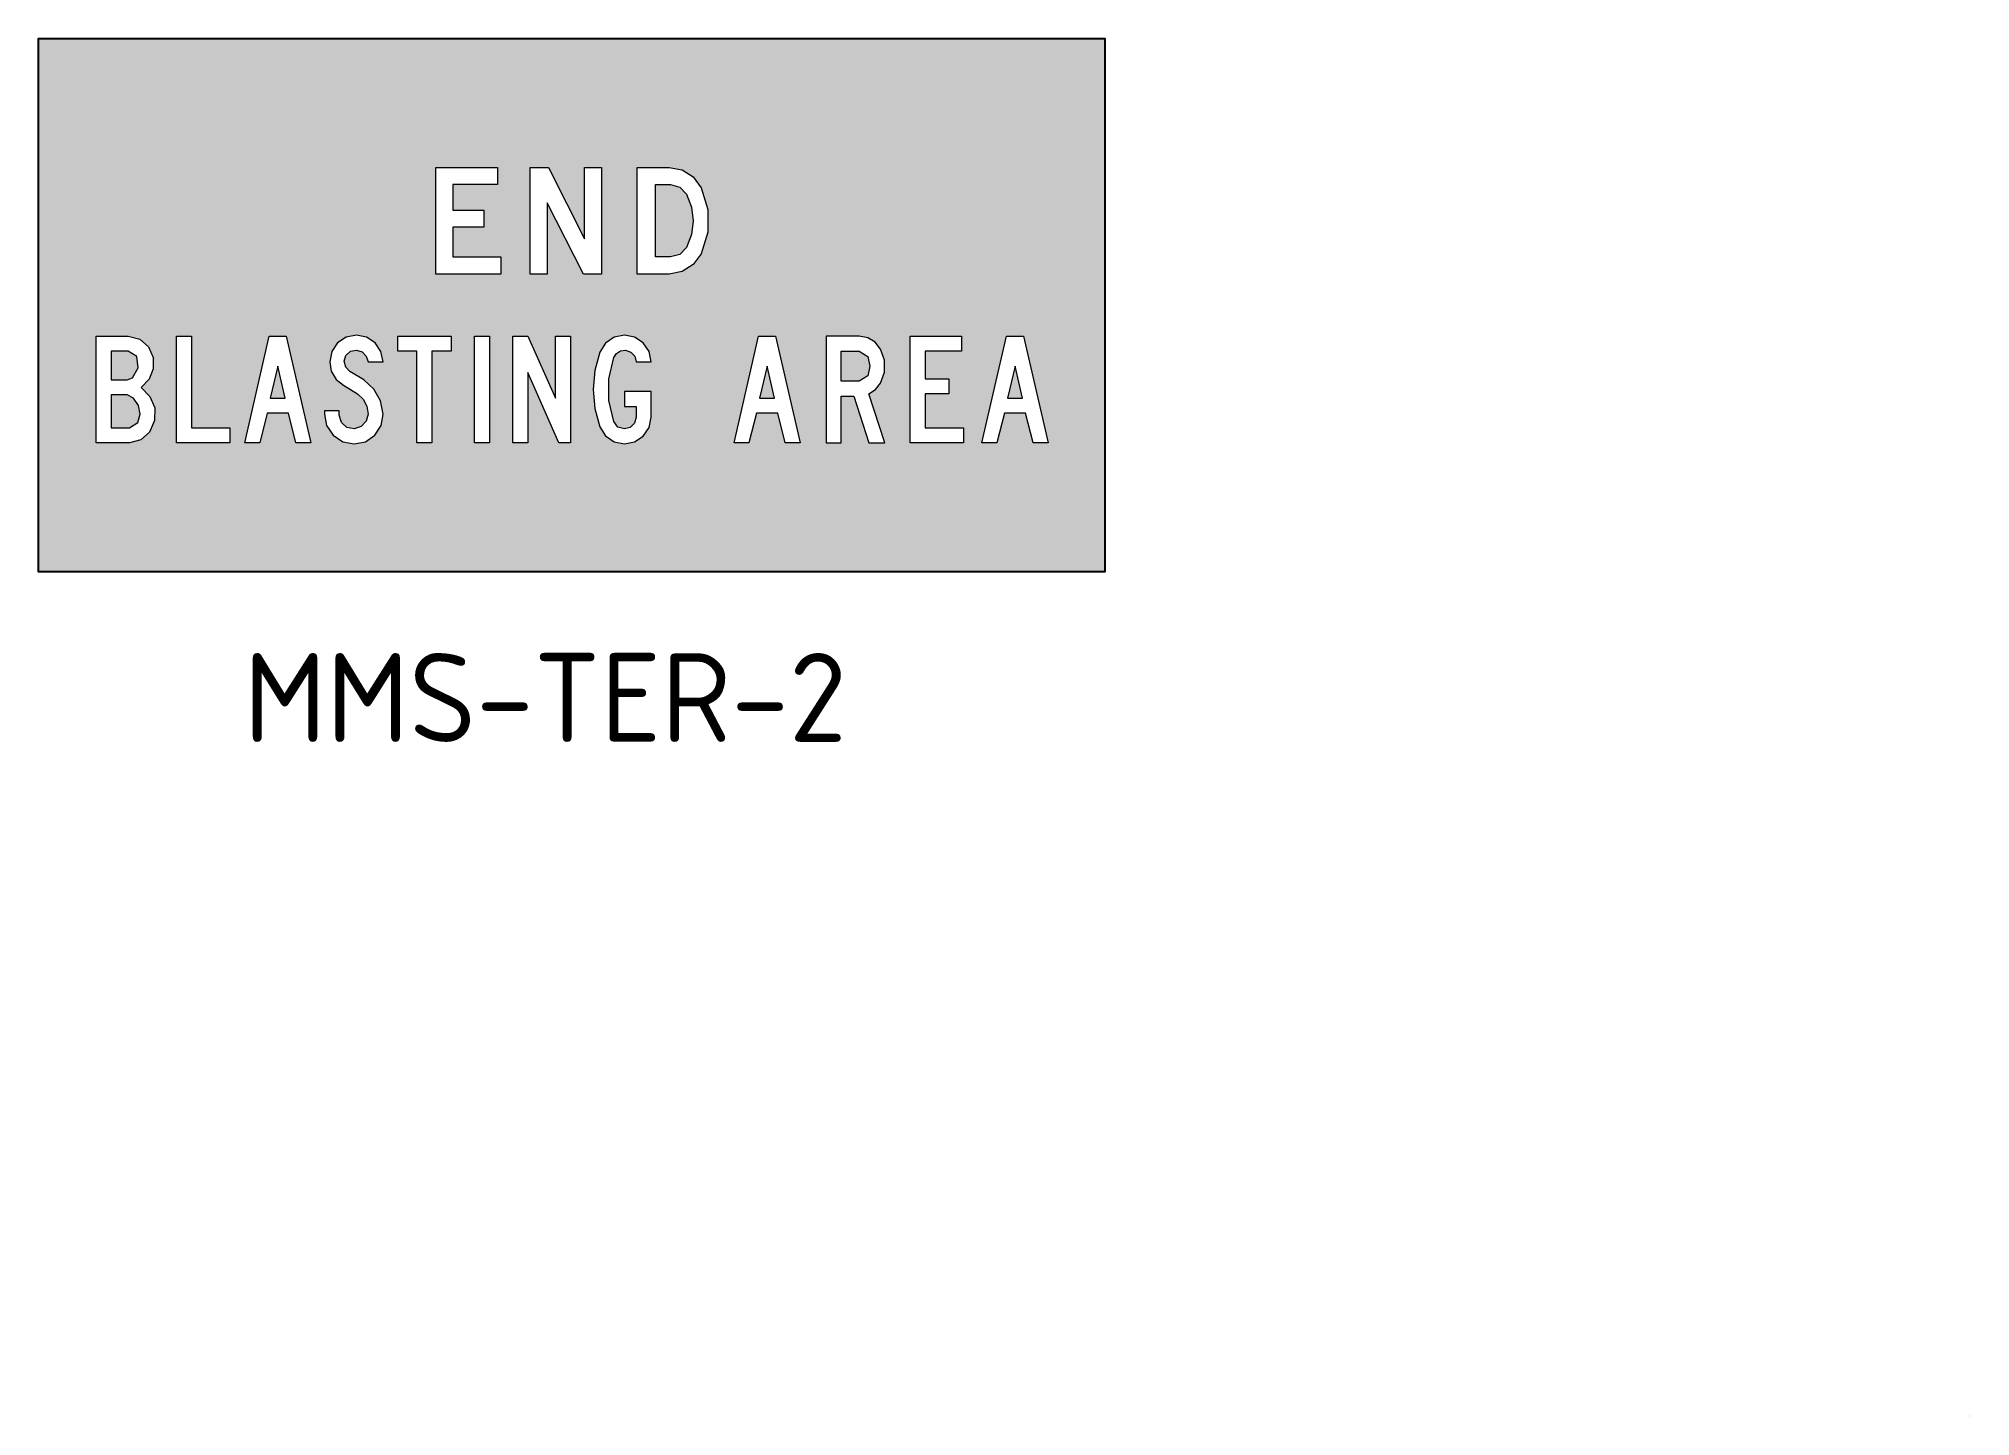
# Model space of a CAD drawing. Extents: x 142 to 359, y 73 to 228.
import ezdxf

# ---------------------------------------------------------------- set-up
doc = ezdxf.new("R2010")
doc.units = 0
for name, color, linetype in [('L25', 1, 'CONTINUOUS'), ('red', 10, 'CONTINUOUS'), ('TBLK18', 4, 'CONTINUOUS')]:
    doc.layers.add(name, color=color, linetype=linetype)
doc.styles.add('ISO', font='iso3098b.shx')

msp = doc.modelspace()

# ---------------------------------------------------------------- hatches: boundary and pattern name
at = {"layer": 'red'}
h = msp.add_hatch(color=256, dxfattribs=at)
h.paths.add_polyline_path([(262, 228.19), (202, 228.19), (142, 228.19), (142, 168.19), (202, 168.19), (262, 168.19)])
h.paths.add_polyline_path([(169.87, 194.7), (172.63, 182.69), (170.96, 182.69), (170.11, 186.05), (167.71, 186.05), (166.88, 182.69), (165.2, 182.69), (167.96, 194.7)], flags=16)
h.paths.add_polyline_path([(176.61, 194.59), (177.76, 194.82), (178.91, 194.59), (179.89, 193.94), (180.53, 192.97), (180.76, 191.82), (179.08, 191.82), (178.87, 192.45), (178.4, 192.93), (177.76, 193.14), (177.09, 193), (176.59, 192.54), (176.39, 191.88), (176.56, 191.22), (177.04, 190.74), (178.6, 189.78), (179.72, 188.75), (180.47, 187.42), (180.76, 185.94), (180.55, 184.66), (179.85, 183.57), (178.79, 182.83), (177.52, 182.58), (176.23, 182.83), (175.14, 183.55), (174.41, 184.64), (174.16, 185.94), (174.16, 186.29), (175.84, 186.29), (175.84, 185.82), (176.07, 185), (176.69, 184.42), (177.52, 184.26), (178.31, 184.52), (178.87, 185.13), (179.08, 185.94), (178.94, 186.82), (178.52, 187.61), (177.88, 188.22), (176.32, 189.18), (175.49, 189.84), (174.94, 190.77), (174.76, 191.82), (174.99, 192.97), (175.63, 193.94)], flags=16)
h.paths.add_polyline_path([(168.92, 191.33), (169.75, 187.74), (168.07, 187.74)], flags=0)
h.paths.add_polyline_path([(159.21, 194.7), (159.21, 184.37), (163.53, 184.37), (163.53, 182.69), (157.53, 182.69), (157.53, 194.7)], flags=16)
h.paths.add_polyline_path([(182.42, 194.7), (188.42, 194.7), (188.42, 193.01), (186.26, 193.01), (186.26, 182.69), (184.58, 182.69), (184.58, 193.01), (182.42, 193.01)], flags=16)
h.paths.add_polyline_path([(186.69, 213.69), (193.65, 213.69), (193.65, 211.77), (188.61, 211.77), (188.61, 208.9), (192.09, 208.9), (192.09, 206.98), (188.61, 206.98), (188.61, 203.62), (194.01, 203.62), (194.01, 201.7), (186.69, 201.7)], flags=16)
h.paths.add_polyline_path([(154.37, 193.5), (154.88, 192.32), (154.9, 191.04), (154.43, 189.85), (153.53, 188.93), (154.53, 187.93), (155.06, 186.62), (155.05, 185.2), (154.49, 183.9), (153.5, 183.02), (152.21, 182.69), (148.49, 182.69), (148.49, 194.7), (152.09, 194.7), (153.38, 194.38)], flags=16)
h.paths.add_polyline_path([(153.05, 192.42), (153.22, 191.13), (152.57, 190.01), (151.97, 189.78), (150.17, 189.78), (150.17, 193.01), (152.09, 193.01)], flags=0)
h.paths.add_polyline_path([(152.69, 187.74), (153.24, 186.91), (153.41, 185.94), (153.17, 184.97), (152.21, 184.37), (150.17, 184.37), (150.17, 188.1), (151.97, 188.1)], flags=0)
h.paths.add_polyline_path([(191.06, 194.7), (192.74, 194.7), (192.74, 182.69), (191.06, 182.69)], flags=16)
h.paths.add_polyline_path([(195.38, 194.7), (197.06, 194.7), (200.17, 187.74), (200.17, 194.7), (201.85, 194.7), (201.85, 182.69), (200.53, 182.69), (197.06, 190.61), (197.06, 182.69), (195.38, 182.69)], flags=16)
h.paths.add_polyline_path([(197.33, 213.69), (199.37, 213.69), (203.45, 205.66), (203.45, 213.69), (205.36, 213.69), (205.36, 201.7), (203.32, 201.7), (199.25, 209.73), (199.25, 201.7), (197.33, 201.7)], flags=16)
h.paths.add_polyline_path([(205.16, 192.89), (205.79, 193.9), (206.76, 194.58), (207.93, 194.82), (209.07, 194.59), (210.04, 193.94), (210.7, 192.97), (210.92, 191.82), (209.24, 191.82), (209.08, 192.44), (208.65, 192.92), (208.04, 193.14), (207.49, 193.07), (207.02, 192.77), (206.72, 192.29), (206.17, 189.92), (206.17, 187.48), (206.72, 185.1), (207.18, 184.48), (207.93, 184.26), (208.58, 184.44), (209.06, 184.92), (209.24, 185.58), (209.24, 186.78), (207.93, 186.78), (207.93, 188.46), (210.92, 188.46), (210.92, 185.58), (210.7, 184.42), (210.04, 183.45), (209.07, 182.8), (207.93, 182.58), (206.76, 182.81), (205.79, 183.49), (205.16, 184.5), (204.6, 186.56), (204.4, 188.69), (204.6, 190.83)], flags=16)
h.paths.add_polyline_path([(209.36, 213.69), (212.96, 213.69), (214.43, 213.41), (215.68, 212.62), (216.56, 211.41), (217.31, 208.97), (217.31, 206.42), (216.56, 203.98), (215.68, 202.77), (214.43, 201.97), (212.96, 201.7), (209.36, 201.7)], flags=16)
h.paths.add_polyline_path([(211.43, 211.77), (213.11, 211.77), (214.16, 211.49), (214.91, 210.69), (215.47, 209.24), (215.67, 207.69), (215.47, 206.15), (214.91, 204.69), (214.16, 203.91), (213.11, 203.62), (211.43, 203.62)], flags=0)
h.paths.add_polyline_path([(223.02, 194.7), (224.94, 194.7), (227.69, 182.69), (226.02, 182.69), (225.18, 186.05), (222.78, 186.05), (221.94, 182.69), (220.27, 182.69)], flags=16)
h.paths.add_polyline_path([(223.98, 191.33), (224.82, 187.74), (223.14, 187.74)], flags=0)
h.paths.add_polyline_path([(230.64, 194.7), (234.35, 194.7), (235.31, 194.52), (236.14, 194.02), (236.75, 193.25), (237.18, 192), (237.18, 190.67), (236.75, 189.42), (236.19, 188.7), (235.43, 188.22), (237.23, 182.69), (235.43, 182.69), (233.75, 187.97), (232.31, 187.97), (232.31, 182.69), (230.64, 182.69)], flags=16)
h.paths.add_polyline_path([(232.31, 193.01), (234.35, 193.01), (235.31, 192.42), (235.56, 191.33), (235.31, 190.25), (234.35, 189.65), (232.31, 189.65)], flags=0)
h.paths.add_polyline_path([(240.1, 194.7), (245.86, 194.7), (245.86, 193.01), (241.78, 193.01), (241.78, 189.9), (244.42, 189.9), (244.42, 188.22), (241.78, 188.22), (241.78, 184.37), (246.1, 184.37), (246.1, 182.69), (240.1, 182.69)], flags=16)
h.paths.add_polyline_path([(250.93, 194.7), (252.85, 194.7), (255.61, 182.69), (253.93, 182.69), (253.08, 186.05), (250.69, 186.05), (249.85, 182.69), (248.17, 182.69)], flags=16)
h.paths.add_polyline_path([(251.05, 187.74), (251.89, 191.33), (252.72, 187.74)], flags=0)
at = {"layer": 'TBLK18', "linetype": 'Continuous', "lineweight": 0}
h = msp.add_hatch(color=256, dxfattribs=at)
edge = h.paths.add_edge_path()
edge.add_spline(control_points=[(359.34, 73.22), (359.34, 73.22), (359.34, 73.22), (359.34, 73.21), (359.34, 73.21), (359.34, 73.2), (359.34, 73.2), (359.34, 73.19), (359.34, 73.19), (359.34, 73.18), (359.34, 73.18), (359.34, 73.17), (359.34, 73.16), (359.34, 73.16), (359.34, 73.15), (359.34, 73.15), (359.34, 73.14), (359.34, 73.14), (359.35, 73.14), (359.35, 73.14), (359.35, 73.14), (359.36, 73.13), (359.36, 73.13), (359.36, 73.13), (359.37, 73.13), (359.37, 73.13), (359.38, 73.13), (359.38, 73.13), (359.38, 73.13), (359.39, 73.13), (359.39, 73.13), (359.39, 73.13), (359.4, 73.13), (359.41, 73.13), (359.4, 73.13), (359.39, 73.14), (359.39, 73.14), (359.38, 73.15), (359.38, 73.16), (359.38, 73.16), (359.37, 73.17), (359.37, 73.17), (359.36, 73.18), (359.36, 73.19), (359.36, 73.19), (359.35, 73.2), (359.35, 73.21), (359.35, 73.21), (359.35, 73.22), (359.35, 73.22), (359.34, 73.22)], knot_values=[0, 0, 0, 0, 0.054791, 0.109654, 0.164445, 0.219309, 0.2741, 0.328964, 0.383755, 0.438619, 0.49341, 0.548273, 0.603065, 0.657928, 0.71272, 0.767583, 0.822422, 0.877285, 0.915081, 0.952877, 0.990673, 1.02841, 1.066205, 1.103978, 1.141774, 1.179511, 1.217306, 1.255102, 1.292898, 1.330635, 1.368431, 1.406164, 1.44396, 1.481697, 1.557116, 1.631571, 1.705158, 1.777977, 1.850139, 1.921715, 1.992768, 2.063376, 2.133612, 2.203535, 2.273205, 2.342659, 2.411987, 2.481144, 2.550218, 2.619224, 2.619224, 2.619224, 2.619224], degree=3, periodic=0)
h = msp.add_hatch(color=256, dxfattribs=at)
edge = h.paths.add_edge_path()
edge.add_spline(control_points=[(359.34, 73.22), (359.34, 73.22), (359.34, 73.22), (359.34, 73.21), (359.34, 73.21), (359.34, 73.2), (359.34, 73.2), (359.34, 73.19), (359.34, 73.19), (359.34, 73.18), (359.34, 73.18), (359.34, 73.17), (359.34, 73.16), (359.34, 73.16), (359.34, 73.15), (359.34, 73.15), (359.34, 73.14), (359.34, 73.14), (359.35, 73.14), (359.35, 73.14), (359.35, 73.14), (359.36, 73.13), (359.36, 73.13), (359.36, 73.13), (359.37, 73.13), (359.37, 73.13), (359.38, 73.13), (359.38, 73.13), (359.38, 73.13), (359.39, 73.13), (359.39, 73.13), (359.39, 73.13), (359.4, 73.13), (359.41, 73.13), (359.4, 73.13), (359.39, 73.14), (359.39, 73.14), (359.38, 73.15), (359.38, 73.16), (359.38, 73.16), (359.37, 73.17), (359.37, 73.17), (359.36, 73.18), (359.36, 73.19), (359.36, 73.19), (359.35, 73.2), (359.35, 73.21), (359.35, 73.21), (359.35, 73.22), (359.35, 73.22), (359.34, 73.22)], knot_values=[0, 0, 0, 0, 0.054791, 0.109654, 0.164445, 0.219309, 0.2741, 0.328964, 0.383755, 0.438619, 0.49341, 0.548273, 0.603065, 0.657928, 0.71272, 0.767583, 0.822422, 0.877285, 0.915081, 0.952877, 0.990673, 1.02841, 1.066205, 1.103978, 1.141774, 1.179511, 1.217306, 1.255102, 1.292898, 1.330635, 1.368431, 1.406164, 1.44396, 1.481697, 1.557116, 1.631571, 1.705158, 1.777977, 1.850139, 1.921715, 1.992768, 2.063376, 2.133612, 2.203535, 2.273205, 2.342659, 2.411987, 2.481144, 2.550218, 2.619224, 2.619224, 2.619224, 2.619224], degree=3, periodic=0)
h = msp.add_hatch(color=256, dxfattribs=at)
edge = h.paths.add_edge_path()
edge.add_spline(control_points=[(359.34, 73.22), (359.34, 73.22), (359.34, 73.22), (359.34, 73.21), (359.34, 73.21), (359.34, 73.2), (359.34, 73.2), (359.34, 73.19), (359.34, 73.19), (359.34, 73.18), (359.34, 73.18), (359.34, 73.17), (359.34, 73.16), (359.34, 73.16), (359.34, 73.15), (359.34, 73.15), (359.34, 73.14), (359.34, 73.14), (359.35, 73.14), (359.35, 73.14), (359.35, 73.14), (359.36, 73.13), (359.36, 73.13), (359.36, 73.13), (359.37, 73.13), (359.37, 73.13), (359.38, 73.13), (359.38, 73.13), (359.38, 73.13), (359.39, 73.13), (359.39, 73.13), (359.39, 73.13), (359.4, 73.13), (359.41, 73.13), (359.4, 73.13), (359.39, 73.14), (359.39, 73.14), (359.38, 73.15), (359.38, 73.16), (359.38, 73.16), (359.37, 73.17), (359.37, 73.17), (359.36, 73.18), (359.36, 73.19), (359.36, 73.19), (359.35, 73.2), (359.35, 73.21), (359.35, 73.21), (359.35, 73.22), (359.35, 73.22), (359.34, 73.22)], knot_values=[0, 0, 0, 0, 0.054791, 0.109654, 0.164445, 0.219309, 0.2741, 0.328964, 0.383755, 0.438619, 0.49341, 0.548273, 0.603065, 0.657928, 0.71272, 0.767583, 0.822422, 0.877285, 0.915081, 0.952877, 0.990673, 1.02841, 1.066205, 1.103978, 1.141774, 1.179511, 1.217306, 1.255102, 1.292898, 1.330635, 1.368431, 1.406164, 1.44396, 1.481697, 1.557116, 1.631571, 1.705158, 1.777977, 1.850139, 1.921715, 1.992768, 2.063376, 2.133612, 2.203535, 2.273205, 2.342659, 2.411987, 2.481144, 2.550218, 2.619224, 2.619224, 2.619224, 2.619224], degree=3, periodic=0)
h = msp.add_hatch(color=256, dxfattribs=at)
edge = h.paths.add_edge_path()
edge.add_spline(control_points=[(359.34, 73.22), (359.34, 73.22), (359.34, 73.22), (359.34, 73.21), (359.34, 73.21), (359.34, 73.2), (359.34, 73.2), (359.34, 73.19), (359.34, 73.19), (359.34, 73.18), (359.34, 73.18), (359.34, 73.17), (359.34, 73.16), (359.34, 73.16), (359.34, 73.15), (359.34, 73.15), (359.34, 73.14), (359.34, 73.14), (359.35, 73.14), (359.35, 73.14), (359.35, 73.14), (359.36, 73.13), (359.36, 73.13), (359.36, 73.13), (359.37, 73.13), (359.37, 73.13), (359.38, 73.13), (359.38, 73.13), (359.38, 73.13), (359.39, 73.13), (359.39, 73.13), (359.39, 73.13), (359.4, 73.13), (359.41, 73.13), (359.4, 73.13), (359.39, 73.14), (359.39, 73.14), (359.38, 73.15), (359.38, 73.16), (359.38, 73.16), (359.37, 73.17), (359.37, 73.17), (359.36, 73.18), (359.36, 73.19), (359.36, 73.19), (359.35, 73.2), (359.35, 73.21), (359.35, 73.21), (359.35, 73.22), (359.35, 73.22), (359.34, 73.22)], knot_values=[0, 0, 0, 0, 0.054791, 0.109654, 0.164445, 0.219309, 0.2741, 0.328964, 0.383755, 0.438619, 0.49341, 0.548273, 0.603065, 0.657928, 0.71272, 0.767583, 0.822422, 0.877285, 0.915081, 0.952877, 0.990673, 1.02841, 1.066205, 1.103978, 1.141774, 1.179511, 1.217306, 1.255102, 1.292898, 1.330635, 1.368431, 1.406164, 1.44396, 1.481697, 1.557116, 1.631571, 1.705158, 1.777977, 1.850139, 1.921715, 1.992768, 2.063376, 2.133612, 2.203535, 2.273205, 2.342659, 2.411987, 2.481144, 2.550218, 2.619224, 2.619224, 2.619224, 2.619224], degree=3, periodic=0)
h = msp.add_hatch(color=256, dxfattribs=at)
edge = h.paths.add_edge_path()
edge.add_spline(control_points=[(359.34, 73.22), (359.34, 73.22), (359.34, 73.22), (359.34, 73.21), (359.34, 73.21), (359.34, 73.2), (359.34, 73.2), (359.34, 73.19), (359.34, 73.19), (359.34, 73.18), (359.34, 73.18), (359.34, 73.17), (359.34, 73.16), (359.34, 73.16), (359.34, 73.15), (359.34, 73.15), (359.34, 73.14), (359.34, 73.14), (359.35, 73.14), (359.35, 73.14), (359.35, 73.14), (359.36, 73.13), (359.36, 73.13), (359.36, 73.13), (359.37, 73.13), (359.37, 73.13), (359.38, 73.13), (359.38, 73.13), (359.38, 73.13), (359.39, 73.13), (359.39, 73.13), (359.39, 73.13), (359.4, 73.13), (359.41, 73.13), (359.4, 73.13), (359.39, 73.14), (359.39, 73.14), (359.38, 73.15), (359.38, 73.16), (359.38, 73.16), (359.37, 73.17), (359.37, 73.17), (359.36, 73.18), (359.36, 73.19), (359.36, 73.19), (359.35, 73.2), (359.35, 73.21), (359.35, 73.21), (359.35, 73.22), (359.35, 73.22), (359.34, 73.22)], knot_values=[0, 0, 0, 0, 0.054791, 0.109654, 0.164445, 0.219309, 0.2741, 0.328964, 0.383755, 0.438619, 0.49341, 0.548273, 0.603065, 0.657928, 0.71272, 0.767583, 0.822422, 0.877285, 0.915081, 0.952877, 0.990673, 1.02841, 1.066205, 1.103978, 1.141774, 1.179511, 1.217306, 1.255102, 1.292898, 1.330635, 1.368431, 1.406164, 1.44396, 1.481697, 1.557116, 1.631571, 1.705158, 1.777977, 1.850139, 1.921715, 1.992768, 2.063376, 2.133612, 2.203535, 2.273205, 2.342659, 2.411987, 2.481144, 2.550218, 2.619224, 2.619224, 2.619224, 2.619224], degree=3, periodic=0)
h = msp.add_hatch(color=256, dxfattribs=at)
edge = h.paths.add_edge_path()
edge.add_spline(control_points=[(359.34, 73.22), (359.34, 73.22), (359.34, 73.22), (359.34, 73.21), (359.34, 73.21), (359.34, 73.2), (359.34, 73.2), (359.34, 73.19), (359.34, 73.19), (359.34, 73.18), (359.34, 73.18), (359.34, 73.17), (359.34, 73.16), (359.34, 73.16), (359.34, 73.15), (359.34, 73.15), (359.34, 73.14), (359.34, 73.14), (359.35, 73.14), (359.35, 73.14), (359.35, 73.14), (359.36, 73.13), (359.36, 73.13), (359.36, 73.13), (359.37, 73.13), (359.37, 73.13), (359.38, 73.13), (359.38, 73.13), (359.38, 73.13), (359.39, 73.13), (359.39, 73.13), (359.39, 73.13), (359.4, 73.13), (359.41, 73.13), (359.4, 73.13), (359.39, 73.14), (359.39, 73.14), (359.38, 73.15), (359.38, 73.16), (359.38, 73.16), (359.37, 73.17), (359.37, 73.17), (359.36, 73.18), (359.36, 73.19), (359.36, 73.19), (359.35, 73.2), (359.35, 73.21), (359.35, 73.21), (359.35, 73.22), (359.35, 73.22), (359.34, 73.22)], knot_values=[0, 0, 0, 0, 0.054791, 0.109654, 0.164445, 0.219309, 0.2741, 0.328964, 0.383755, 0.438619, 0.49341, 0.548273, 0.603065, 0.657928, 0.71272, 0.767583, 0.822422, 0.877285, 0.915081, 0.952877, 0.990673, 1.02841, 1.066205, 1.103978, 1.141774, 1.179511, 1.217306, 1.255102, 1.292898, 1.330635, 1.368431, 1.406164, 1.44396, 1.481697, 1.557116, 1.631571, 1.705158, 1.777977, 1.850139, 1.921715, 1.992768, 2.063376, 2.133612, 2.203535, 2.273205, 2.342659, 2.411987, 2.481144, 2.550218, 2.619224, 2.619224, 2.619224, 2.619224], degree=3, periodic=0)
h = msp.add_hatch(color=256, dxfattribs=at)
edge = h.paths.add_edge_path()
edge.add_spline(control_points=[(359.34, 73.22), (359.34, 73.22), (359.34, 73.22), (359.34, 73.21), (359.34, 73.21), (359.34, 73.2), (359.34, 73.2), (359.34, 73.19), (359.34, 73.19), (359.34, 73.18), (359.34, 73.18), (359.34, 73.17), (359.34, 73.16), (359.34, 73.16), (359.34, 73.15), (359.34, 73.15), (359.34, 73.14), (359.34, 73.14), (359.35, 73.14), (359.35, 73.14), (359.35, 73.14), (359.36, 73.13), (359.36, 73.13), (359.36, 73.13), (359.37, 73.13), (359.37, 73.13), (359.38, 73.13), (359.38, 73.13), (359.38, 73.13), (359.39, 73.13), (359.39, 73.13), (359.39, 73.13), (359.4, 73.13), (359.41, 73.13), (359.4, 73.13), (359.39, 73.14), (359.39, 73.14), (359.38, 73.15), (359.38, 73.16), (359.38, 73.16), (359.37, 73.17), (359.37, 73.17), (359.36, 73.18), (359.36, 73.19), (359.36, 73.19), (359.35, 73.2), (359.35, 73.21), (359.35, 73.21), (359.35, 73.22), (359.35, 73.22), (359.34, 73.22)], knot_values=[0, 0, 0, 0, 0.054791, 0.109654, 0.164445, 0.219309, 0.2741, 0.328964, 0.383755, 0.438619, 0.49341, 0.548273, 0.603065, 0.657928, 0.71272, 0.767583, 0.822422, 0.877285, 0.915081, 0.952877, 0.990673, 1.02841, 1.066205, 1.103978, 1.141774, 1.179511, 1.217306, 1.255102, 1.292898, 1.330635, 1.368431, 1.406164, 1.44396, 1.481697, 1.557116, 1.631571, 1.705158, 1.777977, 1.850139, 1.921715, 1.992768, 2.063376, 2.133612, 2.203535, 2.273205, 2.342659, 2.411987, 2.481144, 2.550218, 2.619224, 2.619224, 2.619224, 2.619224], degree=3, periodic=0)
h = msp.add_hatch(color=256, dxfattribs=at)
edge = h.paths.add_edge_path()
edge.add_spline(control_points=[(359.34, 73.22), (359.34, 73.22), (359.34, 73.22), (359.34, 73.21), (359.34, 73.21), (359.34, 73.2), (359.34, 73.2), (359.34, 73.19), (359.34, 73.19), (359.34, 73.18), (359.34, 73.18), (359.34, 73.17), (359.34, 73.16), (359.34, 73.16), (359.34, 73.15), (359.34, 73.15), (359.34, 73.14), (359.34, 73.14), (359.35, 73.14), (359.35, 73.14), (359.35, 73.14), (359.36, 73.13), (359.36, 73.13), (359.36, 73.13), (359.37, 73.13), (359.37, 73.13), (359.38, 73.13), (359.38, 73.13), (359.38, 73.13), (359.39, 73.13), (359.39, 73.13), (359.39, 73.13), (359.4, 73.13), (359.41, 73.13), (359.4, 73.13), (359.39, 73.14), (359.39, 73.14), (359.38, 73.15), (359.38, 73.16), (359.38, 73.16), (359.37, 73.17), (359.37, 73.17), (359.36, 73.18), (359.36, 73.19), (359.36, 73.19), (359.35, 73.2), (359.35, 73.21), (359.35, 73.21), (359.35, 73.22), (359.35, 73.22), (359.34, 73.22)], knot_values=[0, 0, 0, 0, 0.054791, 0.109654, 0.164445, 0.219309, 0.2741, 0.328964, 0.383755, 0.438619, 0.49341, 0.548273, 0.603065, 0.657928, 0.71272, 0.767583, 0.822422, 0.877285, 0.915081, 0.952877, 0.990673, 1.02841, 1.066205, 1.103978, 1.141774, 1.179511, 1.217306, 1.255102, 1.292898, 1.330635, 1.368431, 1.406164, 1.44396, 1.481697, 1.557116, 1.631571, 1.705158, 1.777977, 1.850139, 1.921715, 1.992768, 2.063376, 2.133612, 2.203535, 2.273205, 2.342659, 2.411987, 2.481144, 2.550218, 2.619224, 2.619224, 2.619224, 2.619224], degree=3, periodic=0)

# ---------------------------------------------------------------- linework, layer by layer
at = {"layer": 'L25'}
for points in [[(202, 168.19), (142, 168.19), (142, 228.19), (202, 228.19)], [(202, 228.19), (262, 228.19), (262, 168.19), (202, 168.19)]]:
    msp.add_lwpolyline(points, dxfattribs=at)
at = {"layer": 'red', "lineweight": 0}
for points in [[(186.69, 213.69), (193.65, 213.69), (193.65, 211.77), (188.61, 211.77), (188.61, 208.9), (192.09, 208.9), (192.09, 206.98), (188.61, 206.98), (188.61, 203.62), (194.01, 203.62), (194.01, 201.7), (186.69, 201.7), (186.69, 213.69)], [(197.33, 213.69), (199.37, 213.69), (203.45, 205.66), (203.45, 213.69), (205.36, 213.69), (205.36, 201.7), (203.32, 201.7), (199.25, 209.73), (199.25, 201.7), (197.33, 201.7), (197.33, 213.69)], [(212.96, 201.7), (209.36, 201.7), (209.36, 213.69), (212.96, 213.69), (214.43, 213.41), (215.68, 212.62), (216.56, 211.41), (217.31, 208.97), (217.31, 206.42), (216.56, 203.98), (215.68, 202.77), (214.43, 201.97)], [(213.11, 203.62), (211.43, 203.62), (211.43, 211.77), (213.11, 211.77), (214.16, 211.49), (214.91, 210.69), (215.47, 209.24), (215.67, 207.69), (215.47, 206.15), (214.91, 204.69), (214.16, 203.91)], [(148.49, 182.69), (148.49, 194.7), (152.09, 194.7), (153.38, 194.38), (154.37, 193.5), (154.88, 192.32), (154.9, 191.04), (154.43, 189.85), (153.53, 188.93), (154.53, 187.93), (155.06, 186.62), (155.05, 185.2), (154.49, 183.9), (153.5, 183.02), (152.21, 182.69)], [(157.53, 182.69), (157.53, 194.7), (159.21, 194.7), (159.21, 184.37), (163.53, 184.37), (163.53, 182.69), (157.53, 182.69)], [(165.2, 182.69), (167.96, 194.7), (169.87, 194.7), (172.63, 182.69), (170.96, 182.69), (170.11, 186.05), (167.71, 186.05), (166.88, 182.69), (165.2, 182.69)], [(177.76, 193.14), (178.4, 192.93), (178.87, 192.45), (179.08, 191.82), (180.76, 191.82), (180.53, 192.97), (179.89, 193.94), (178.91, 194.59), (177.76, 194.82), (176.61, 194.59), (175.63, 193.94), (174.99, 192.97), (174.76, 191.82), (174.94, 190.77), (175.49, 189.84), (176.32, 189.18), (177.88, 188.22), (178.52, 187.61), (178.94, 186.82), (179.08, 185.94), (178.87, 185.13), (178.31, 184.52), (177.52, 184.26), (176.69, 184.42), (176.07, 185), (175.84, 185.82), (175.84, 186.29), (174.16, 186.29), (174.16, 185.94), (174.41, 184.64), (175.14, 183.55), (176.23, 182.83), (177.52, 182.58), (178.79, 182.83), (179.85, 183.57), (180.55, 184.66), (180.76, 185.94), (180.47, 187.42), (179.72, 188.75), (178.6, 189.78), (177.04, 190.74), (176.56, 191.22), (176.39, 191.88), (176.59, 192.54), (177.09, 193)], [(184.58, 182.69), (184.58, 193.01), (182.42, 193.01), (182.42, 194.7), (188.42, 194.7), (188.42, 193.01), (186.26, 193.01), (186.26, 182.69), (184.58, 182.69)], [(191.06, 182.69), (191.06, 194.7), (192.74, 194.7), (192.74, 182.69), (191.06, 182.69)], [(195.38, 182.69), (195.38, 194.7), (197.06, 194.7), (200.17, 187.74), (200.17, 194.7), (201.85, 194.7), (201.85, 182.69), (200.53, 182.69), (197.06, 190.61), (197.06, 182.69), (195.38, 182.69)], [(210.92, 185.58), (210.92, 188.46), (207.93, 188.46), (207.93, 186.78), (209.24, 186.78), (209.24, 185.58), (209.06, 184.92), (208.58, 184.44), (207.93, 184.26), (207.18, 184.48), (206.72, 185.1), (206.17, 187.48), (206.17, 189.92), (206.72, 192.29), (207.02, 192.77), (207.49, 193.07), (208.04, 193.14), (208.65, 192.92), (209.08, 192.44), (209.24, 191.82), (210.92, 191.82), (210.7, 192.97), (210.04, 193.94), (209.07, 194.59), (207.93, 194.82), (206.76, 194.58), (205.79, 193.9), (205.16, 192.89), (204.6, 190.83), (204.4, 188.69), (204.6, 186.56), (205.16, 184.5), (205.79, 183.49), (206.76, 182.81), (207.93, 182.58), (209.07, 182.8), (210.04, 183.45), (210.7, 184.42)], [(220.27, 182.69), (223.02, 194.7), (224.94, 194.7), (227.69, 182.69), (226.02, 182.69), (225.18, 186.05), (222.78, 186.05), (221.94, 182.69), (220.27, 182.69)], [(236.75, 189.42), (237.18, 190.67), (237.18, 192), (236.75, 193.25), (236.14, 194.02), (235.31, 194.52), (234.35, 194.7), (230.64, 194.7), (230.64, 182.69), (232.31, 182.69), (232.31, 187.97), (233.75, 187.97), (235.43, 182.69), (237.23, 182.69), (235.43, 188.22), (236.19, 188.7)], [(240.1, 182.69), (240.1, 194.7), (245.86, 194.7), (245.86, 193.01), (241.78, 193.01), (241.78, 189.9), (244.42, 189.9), (244.42, 188.22), (241.78, 188.22), (241.78, 184.37), (246.1, 184.37), (246.1, 182.69), (240.1, 182.69)], [(248.17, 182.69), (250.93, 194.7), (252.85, 194.7), (255.61, 182.69), (253.93, 182.69), (253.08, 186.05), (250.69, 186.05), (249.85, 182.69), (248.17, 182.69)], [(152.57, 190.01), (153.22, 191.13), (153.05, 192.42), (152.09, 193.01), (150.17, 193.01), (150.17, 189.78), (151.97, 189.78)], [(168.92, 191.33), (168.07, 187.74), (169.75, 187.74)], [(223.14, 187.74), (224.82, 187.74), (223.98, 191.33)], [(232.31, 193.01), (234.35, 193.01), (235.31, 192.42), (235.56, 191.33), (235.31, 190.25), (234.35, 189.65), (232.31, 189.65)], [(251.05, 187.74), (252.72, 187.74), (251.89, 191.33)], [(151.97, 188.1), (150.17, 188.1), (150.17, 184.37), (152.21, 184.37), (153.17, 184.97), (153.41, 185.94), (153.24, 186.91), (152.69, 187.74), (151.97, 188.1)]]:
    msp.add_lwpolyline(points, close=True, dxfattribs=at)

# ---------------------------------------------------------------- texts
at = {"layer": 'red', "insert": (165.08, 159.04), "char_height": 10, "width": 149.5302, "attachment_point": 1, "style": 'ISO'}
msp.add_mtext('{\\C2;MMS-TER-2}', dxfattribs=at)

doc.saveas('drawing.dxf')
